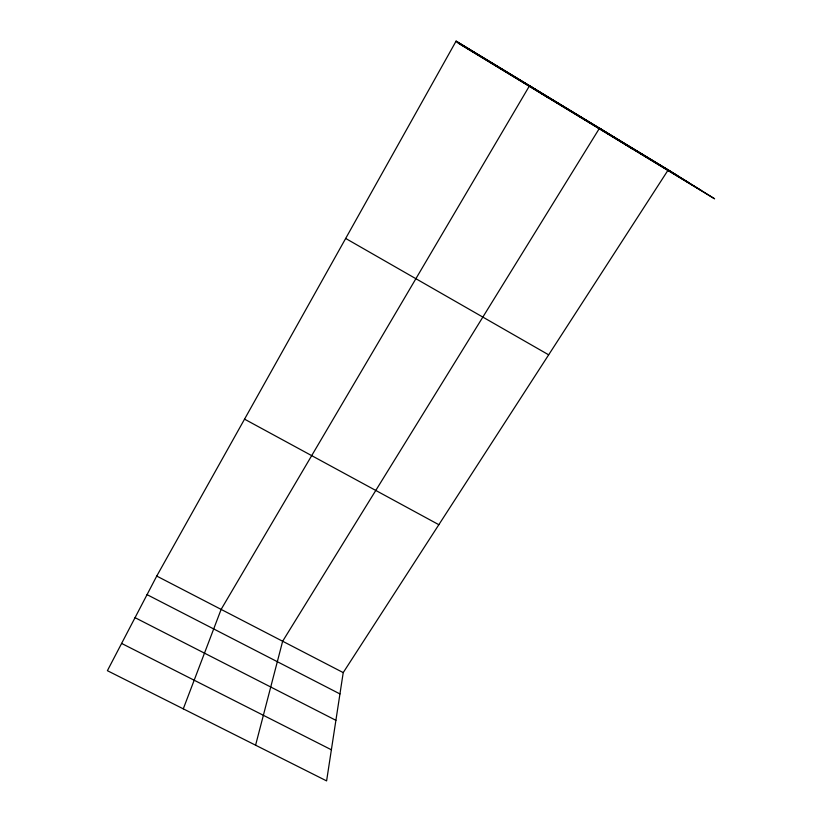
<?xml version="1.0" encoding="UTF-8"?>
<svg xmlns="http://www.w3.org/2000/svg" width="822" height="822" viewBox="0 0 822 822"><rect width="100%" height="100%" fill="white"/><g stroke="black" fill="none" stroke-linecap="round" stroke-linejoin="round"><path stroke-width="1.23" d="M668.224 169.887L343.226 672.602L326.601 780.9L107.394 670.69L156.735 576.068L456.107 41.1L668.224 169.887L714.606 198.801L459.097 43.7L456.107 41.1M255.591 745.194L282.645 641.242L599.526 128.17L632.18 148.761M183.285 708.841L221.128 609.4L529.563 85.694L547.904 97.613M121.605 643.431L331.379 749.787M135.044 617.661L335.9 720.319M147.046 594.635L339.948 693.932M156.735 576.068L343.226 672.602M244.545 419.158L438.845 524.703M345.672 238.442L548.664 354.827M458.214 42.929L700.981 190.303M456.683 41.593L677.133 175.435M457.392 42.22L688.312 182.402"/></g></svg>
